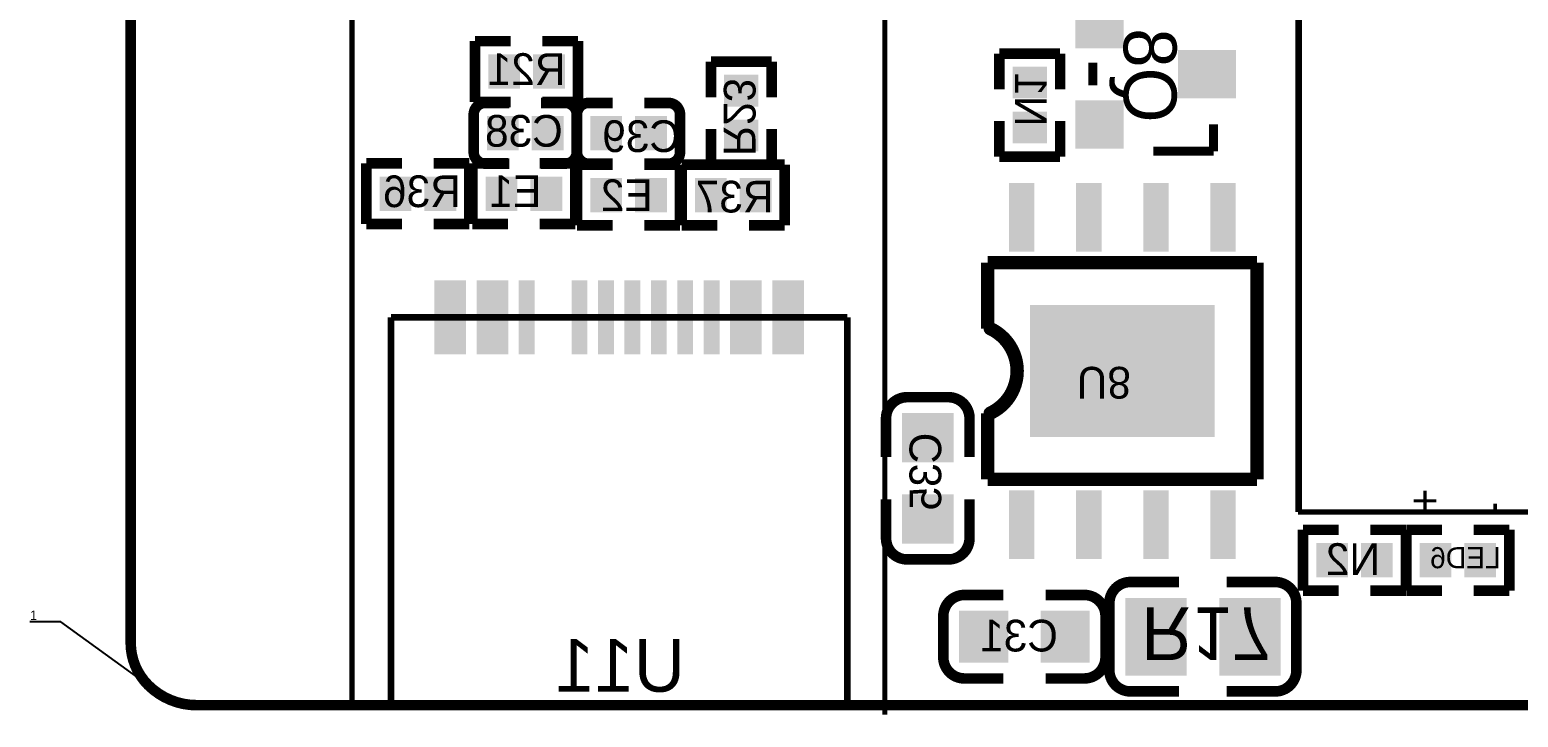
# Model space of a CAD drawing. Extents: x 882 to 2872, y 74 to 1007.
# Drawn here: x 2698.64 to 2726.81, y 304.45 to 317.46 of the extents above; entities that cross this region are included whole.
import ezdxf
from ezdxf import colors
from ezdxf.entities.mleader import LeaderData, LeaderLine
from ezdxf.math import Vec2, Vec3

# ---------------------------------------------------------------- set-up
doc = ezdxf.new("R2010")
doc.units = 0
doc.header["$MEASUREMENT"] = 0
doc.layers.get('0').update_dxf_attribs({"linetype": 'CONTINUOUS'})
doc.layers.add('BOTTOMOVERLAY', color=54, linetype='CONTINUOUS', lineweight=40)
doc.layers.add('KeepOutLayer', color=6, linetype='CONTINUOUS', lineweight=158)
doc.layers.add('BOTTOMPASTE', color=16, linetype='CONTINUOUS')

msp = doc.modelspace()

# ---------------------------------------------------------------- linework, layer by layer
at = {"layer": 'BOTTOMOVERLAY'}
for points, const_width in [([(2704.741, 304.7286), (2704.741, 367.8222)], 0.1), ([(2714.8248, 304.5), (2714.8248, 329.2904)], 0.1), ([(2722.6435, 308.3354), (2722.6435, 327.3854)], 0.1), ([(2722.6704, 308.3354), (2722.6704, 327.3854)], 0.1), ([(2707.068, 316.0916), (2707.068, 317.2416)], 0.2), ([(2707.743, 317.2416), (2707.068, 317.2416)], 0.2), ([(2709.018, 317.2416), (2708.343, 317.2416)], 0.2), ([(2709.018, 316.0916), (2709.018, 317.2416)], 0.2), ([(2716.993, 316.3316), (2716.993, 317.0066)], 0.2), ([(2718.143, 317.0066), (2716.993, 317.0066)], 0.2), ([(2718.143, 316.3316), (2718.143, 317.0066)], 0.2), ([(2712.682, 316.8542), (2711.532, 316.8542)], 0.2), ([(2711.532, 316.1792), (2711.532, 316.8542)], 0.2), ([(2712.682, 316.1792), (2712.682, 316.8542)], 0.2), ([(2718.7618, 316.40239), (2718.7618, 316.83419)], 0.17), ([(2707.743, 316.0916), (2707.068, 316.0916)], 0.2), ([(2707.7176, 316.0732), (2707.2676, 316.0732)], 0.2), ([(2708.7676, 316.0732), (2708.3176, 316.0732)], 0.2), ([(2709.018, 316.0916), (2708.343, 316.0916)], 0.2), ([(2709.6734, 316.0732), (2709.2234, 316.0732)], 0.2), ([(2710.7234, 316.0732), (2710.2734, 316.0732)], 0.2), ([(2707.0426, 315.1432), (2707.0426, 315.8532)], 0.2), ([(2708.9926, 315.14321), (2708.9926, 315.8532)], 0.2), ([(2708.9984, 315.1432), (2708.9984, 315.8532)], 0.2), ([(2710.9484, 315.14321), (2710.9484, 315.8532)], 0.2), ([(2716.993, 315.0566), (2716.993, 315.7316)], 0.2), ([(2718.143, 315.0566), (2718.143, 315.7316)], 0.2), ([(2711.532, 314.9042), (2711.532, 315.5792)], 0.2), ([(2712.682, 314.9042), (2712.682, 315.5792)], 0.2), ([(2721.0478, 315.15779), (2721.0478, 315.66579)], 0.17), ([(2705.0106, 313.7802), (2705.0106, 314.9302)], 0.2), ([(2705.6856, 314.9302), (2705.0106, 314.9302)], 0.2), ([(2706.9606, 314.9302), (2706.2856, 314.9302)], 0.2), ([(2706.9606, 313.7802), (2706.9606, 314.9302)], 0.2), ([(2707.0172, 313.7802), (2707.0172, 314.9302)], 0.2), ([(2707.6922, 314.9302), (2707.0172, 314.9302)], 0.2), ([(2707.7176, 314.9232), (2707.2676, 314.9232)], 0.2), ([(2708.9672, 314.9302), (2708.2922, 314.9302)], 0.2), ([(2708.7676, 314.9232), (2708.3176, 314.9232)], 0.2), ([(2708.9672, 313.7802), (2708.9672, 314.9302)], 0.2), ([(2708.9984, 313.7548), (2708.9984, 314.9048)], 0.2), ([(2709.6734, 314.9048), (2708.9984, 314.9048)], 0.2), ([(2709.6734, 314.9232), (2709.2234, 314.9232)], 0.2), ([(2710.7234, 314.9232), (2710.2734, 314.9232)], 0.2), ([(2710.9484, 314.9048), (2710.2734, 314.9048)], 0.2), ([(2710.9484, 313.7548), (2710.9484, 314.9048)], 0.2), ([(2710.9796, 313.7548), (2710.9796, 314.9048)], 0.2), ([(2711.6546, 314.9048), (2710.9796, 314.9048)], 0.2), ([(2712.682, 314.9042), (2711.532, 314.9042)], 0.2), ([(2712.9296, 314.9048), (2712.2546, 314.9048)], 0.2), ([(2712.9296, 313.7548), (2712.9296, 314.9048)], 0.2), ([(2718.143, 315.0566), (2716.993, 315.0566)], 0.2), ([(2721.0478, 315.15779), (2719.9048, 315.15779)], 0.17), ([(2705.6856, 313.7802), (2705.0106, 313.7802)], 0.2), ([(2706.9606, 313.7802), (2706.2856, 313.7802)], 0.2), ([(2707.6922, 313.7802), (2707.0172, 313.7802)], 0.2), ([(2708.9672, 313.7802), (2708.2922, 313.7802)], 0.2), ([(2709.6734, 313.7548), (2708.9984, 313.7548)], 0.2), ([(2710.9484, 313.7548), (2710.2734, 313.7548)], 0.2), ([(2711.6546, 313.7548), (2710.9796, 313.7548)], 0.2), ([(2712.9296, 313.7548), (2712.2546, 313.7548)], 0.2), ([(2721.87051, 313.05243), (2716.77044, 313.05243)], 0.254), ([(2716.77069, 311.8025), (2716.77069, 313.05243)], 0.254), ([(2721.87051, 308.95237), (2721.87051, 313.05243)], 0.254), ([(2714.1156, 312.0184), (2705.4756, 312.0184)], 0.127), ([(2705.4756, 304.6984), (2705.4756, 312.0184)], 0.127), ([(2714.1156, 304.6984), (2714.1156, 312.0184)], 0.127), ([(2716.0276, 310.5054), (2715.2476, 310.5054)], 0.2), ([(2714.8476, 309.37041), (2714.8476, 310.10541)], 0.2), ([(2716.4276, 309.3704), (2716.4276, 310.1054)], 0.2), ([(2716.77069, 308.95237), (2716.77069, 310.2023)], 0.254), ([(2721.87076, 308.95237), (2716.77069, 308.95237)], 0.254), ([(2714.8476, 307.8354), (2714.8476, 308.5704)], 0.2), ([(2716.4276, 307.8354), (2716.4276, 308.5704)], 0.2), ([(2790.4645, 308.3354), (2722.6435, 308.3354)], 0.1), ([(2794.4254, 308.3354), (2722.6704, 308.3354)], 0.1), ([(2723.4148, 307.99601), (2722.7398, 307.99601)], 0.2), ([(2722.7398, 306.846), (2722.7398, 307.99601)], 0.2), ([(2724.6898, 307.99601), (2724.0148, 307.99601)], 0.2), ([(2724.6898, 306.846), (2724.6898, 307.99601)], 0.2), ([(2724.6956, 306.846), (2724.6956, 307.99601)], 0.2), ([(2725.3706, 307.99601), (2724.6956, 307.99601)], 0.2), ([(2726.6456, 307.99601), (2725.9706, 307.99601)], 0.2), ([(2726.6456, 306.846), (2726.6456, 307.99601)], 0.2), ([(2716.0276, 307.4354), (2715.2476, 307.4354)], 0.2), ([(2720.3946, 307.0082), (2719.4746, 307.0082)], 0.2), ([(2722.2146, 307.0082), (2721.2946, 307.0082)], 0.2), ([(2717.0664, 306.7632), (2716.3314, 306.7632)], 0.2), ([(2718.6014, 306.7632), (2717.8664, 306.7632)], 0.2), ([(2723.4148, 306.846), (2722.7398, 306.846)], 0.2), ([(2724.6898, 306.846), (2724.0148, 306.846)], 0.2), ([(2725.3706, 306.846), (2724.6956, 306.846)], 0.2), ([(2726.6456, 306.846), (2725.9706, 306.846)], 0.2), ([(2719.0746, 305.3382), (2719.0746, 306.6082)], 0.2), ([(2722.6146, 305.3382), (2722.6146, 306.6082)], 0.2), ([(2715.9314, 305.5832), (2715.9314, 306.3632)], 0.2), ([(2719.0014, 305.5832), (2719.0014, 306.3632)], 0.2), ([(2717.06639, 305.1832), (2716.33139, 305.1832)], 0.2), ([(2718.6014, 305.1832), (2717.8664, 305.1832)], 0.2), ([(2720.3946, 304.9382), (2719.4746, 304.9382)], 0.2), ([(2722.21461, 304.9382), (2721.2946, 304.9382)], 0.2), ([(2714.1156, 304.6984), (2705.4756, 304.6984)], 0.127)]:
    msp.add_lwpolyline(points, dxfattribs=dict(at, const_width=const_width))
for points, const_width in [([(2707.0426, 315.8532, -0.414214), (2707.2626, 316.0732)], 0.2), ([(2708.7726, 316.0732, -0.414214), (2708.9926, 315.8532)], 0.2), ([(2708.9984, 315.8532, -0.414214), (2709.2184, 316.0732)], 0.2), ([(2710.7284, 316.0732, -0.414214), (2710.9484, 315.8532)], 0.2), ([(2707.2626, 314.9232, -0.414214), (2707.0426, 315.1432)], 0.2), ([(2708.9926, 315.14321, -0.414214), (2708.7726, 314.9232)], 0.2), ([(2709.2184, 314.9232, -0.414214), (2708.9984, 315.1432)], 0.2), ([(2710.9484, 315.14321, -0.414214), (2710.7284, 314.9232)], 0.2), ([(2716.82073, 311.8025, -0.63549), (2716.82073, 310.2023)], 0.254), ([(2714.8476, 310.10541, -0.414213), (2715.2476, 310.50541)], 0.2), ([(2716.0276, 310.5054, -0.414213), (2716.4276, 310.1054)], 0.2), ([(2715.2476, 307.4354, -0.414213), (2714.8476, 307.8354)], 0.2), ([(2716.4276, 307.8354, -0.414213), (2716.0276, 307.4354)], 0.2), ([(2719.0746, 306.6082, -0.414213), (2719.4746, 307.0082)], 0.2), ([(2722.2146, 307.0082, -0.414214), (2722.6146, 306.6082)], 0.2), ([(2715.9314, 306.3632, -0.414213), (2716.3314, 306.7632)], 0.2), ([(2718.6014, 306.7632, -0.414213), (2719.0014, 306.3632)], 0.2), ([(2716.33139, 305.1832, -0.414213), (2715.93139, 305.5832)], 0.2), ([(2719.0014, 305.5832, -0.414213), (2718.6014, 305.1832)], 0.2), ([(2719.4746, 304.9382, -0.414214), (2719.0746, 305.33819)], 0.2), ([(2722.6146, 305.3382, -0.414213), (2722.21461, 304.9382)], 0.2)]:
    msp.add_lwpolyline(points, format="xyb", dxfattribs=dict(at, const_width=const_width))
for points, const_width in [([(2707.2626, 316.0232, 1), (2707.2626, 316.1232, 1)], 0.1), ([(2708.7726, 316.0232, 1), (2708.7726, 316.1232, 1)], 0.1), ([(2709.2184, 316.0232, 1), (2709.2184, 316.1232, 1)], 0.1), ([(2710.7284, 316.0232, 1), (2710.7284, 316.1232, 1)], 0.1), ([(2707.0426, 315.8032, 1), (2707.0426, 315.9032, 1)], 0.1), ([(2708.9926, 315.8032, 1), (2708.9926, 315.9032, 1)], 0.1), ([(2708.9984, 315.8032, 1), (2708.9984, 315.9032, 1)], 0.1), ([(2710.9484, 315.8032, 1), (2710.9484, 315.9032, 1)], 0.1), ([(2707.0426, 315.0932, 1), (2707.0426, 315.1932, 1)], 0.1), ([(2707.2626, 314.8732, 1), (2707.2626, 314.9732, 1)], 0.1), ([(2708.7726, 314.8732, 1), (2708.7726, 314.97321, 1)], 0.1), ([(2708.9926, 315.09321, 1), (2708.9926, 315.1932, 1)], 0.1), ([(2708.9984, 315.0932, 1), (2708.9984, 315.1932, 1)], 0.1), ([(2709.2184, 314.8732, 1), (2709.2184, 314.9732, 1)], 0.1), ([(2710.7284, 314.8732, 1), (2710.7284, 314.97321, 1)], 0.1), ([(2710.9484, 315.09321, 1), (2710.9484, 315.1932, 1)], 0.1), ([(2716.82073, 311.739, 1), (2716.82073, 311.866, 1)], 0.127), ([(2715.2476, 310.45541, 1), (2715.2476, 310.55541, 1)], 0.1), ([(2716.0276, 310.4554, 1), (2716.0276, 310.5554, 1)], 0.1), ([(2714.8476, 310.05541, 1), (2714.8476, 310.15541, 1)], 0.1), ([(2716.4276, 310.0554, 1), (2716.4276, 310.1554, 1)], 0.1), ([(2716.82073, 310.1388, 1), (2716.82073, 310.2658, 1)], 0.127), ([(2714.8476, 307.7854, 1), (2714.8476, 307.8854, 1)], 0.1), ([(2716.4276, 307.7854, 1), (2716.4276, 307.8854, 1)], 0.1), ([(2715.2476, 307.3854, 1), (2715.2476, 307.4854, 1)], 0.1), ([(2716.0276, 307.3854, 1), (2716.0276, 307.4854, 1)], 0.1), ([(2719.4746, 306.9582, 1), (2719.4746, 307.0582, 1)], 0.1), ([(2722.2146, 306.9582, 1), (2722.2146, 307.0582, 1)], 0.1), ([(2716.3314, 306.7132, 1), (2716.3314, 306.8132, 1)], 0.1), ([(2718.6014, 306.7132, 1), (2718.6014, 306.8132, 1)], 0.1), ([(2719.0746, 306.5582, 1), (2719.0746, 306.6582, 1)], 0.1), ([(2722.6146, 306.5582, 1), (2722.6146, 306.6582, 1)], 0.1), ([(2715.9314, 306.3132, 1), (2715.9314, 306.4132, 1)], 0.1), ([(2719.0014, 306.3132, 1), (2719.0014, 306.4132, 1)], 0.1), ([(2715.93139, 305.5332, 1), (2715.93139, 305.6332, 1)], 0.1), ([(2719.0014, 305.5332, 1), (2719.0014, 305.6332, 1)], 0.1), ([(2719.0746, 305.28819, 1), (2719.0746, 305.38819, 1)], 0.1), ([(2722.6146, 305.2882, 1), (2722.6146, 305.3882, 1)], 0.1), ([(2716.33139, 305.1332, 1), (2716.33139, 305.2332, 1)], 0.1), ([(2718.6014, 305.1332, 1), (2718.6014, 305.2332, 1)], 0.1), ([(2719.4746, 304.8882, 1), (2719.4746, 304.9882, 1)], 0.1), ([(2722.21461, 304.8882, 1), (2722.21461, 304.9882, 1)], 0.1)]:
    msp.add_lwpolyline(points, format="xyb", close=True, dxfattribs=dict(at, const_width=const_width))
at = {"layer": 'BOTTOMPASTE'}
for points in [[(2719.346, 317.10861), (2719.346, 318.02301), (2718.4316, 317.10861), (2718.4316, 318.02301)], [(2707.318, 316.3416), (2707.918, 316.3416), (2707.318, 316.9916), (2707.918, 316.9916)], [(2708.168, 316.3416), (2708.768, 316.3416), (2708.168, 316.9916), (2708.768, 316.9916)], [(2721.4708, 316.1586), (2721.4708, 317.073), (2720.3708, 316.1586), (2720.3708, 317.073)], [(2717.893, 316.1566), (2717.893, 316.7566), (2717.243, 316.1566), (2717.243, 316.7566)], [(2712.432, 316.0042), (2712.432, 316.6042), (2711.782, 316.0042), (2711.782, 316.6042)], [(2719.346, 315.20859), (2719.346, 316.12299), (2718.4316, 315.20859), (2718.4316, 316.12299)], [(2717.893, 315.3066), (2717.893, 315.9066), (2717.243, 315.3066), (2717.243, 315.9066)], [(2707.8926, 315.8232), (2707.2926, 315.8232), (2707.8926, 315.1732), (2707.2926, 315.1732)], [(2708.7426, 315.8232), (2708.1426, 315.8232), (2708.7426, 315.1732), (2708.1426, 315.1732)], [(2709.8484, 315.8232), (2709.2484, 315.8232), (2709.8484, 315.1732), (2709.2484, 315.1732)], [(2710.6984, 315.8232), (2710.0984, 315.8232), (2710.6984, 315.1732), (2710.0984, 315.1732)], [(2712.432, 315.1542), (2712.432, 315.7542), (2711.782, 315.1542), (2711.782, 315.7542)], [(2705.8606, 314.6802), (2705.2606, 314.6802), (2705.8606, 314.0302), (2705.2606, 314.0302)], [(2706.7106, 314.6802), (2706.1106, 314.6802), (2706.7106, 314.0302), (2706.1106, 314.0302)], [(2707.2672, 314.0302), (2707.8672, 314.0302), (2707.2672, 314.6802), (2707.8672, 314.6802)], [(2708.1172, 314.0302), (2708.7172, 314.0302), (2708.1172, 314.6802), (2708.7172, 314.6802)], [(2709.8484, 314.6548), (2709.2484, 314.6548), (2709.8484, 314.0048), (2709.2484, 314.0048)], [(2710.6984, 314.6548), (2710.0984, 314.6548), (2710.6984, 314.0048), (2710.0984, 314.0048)], [(2711.2296, 314.0048), (2711.8296, 314.0048), (2711.2296, 314.6548), (2711.8296, 314.6548)], [(2712.0796, 314.0048), (2712.6796, 314.0048), (2712.0796, 314.6548), (2712.6796, 314.6548)], [(2717.65563, 314.56069), (2717.17557, 314.56069), (2717.65563, 313.26071), (2717.17557, 313.26071)], [(2718.92563, 314.56069), (2718.44557, 314.56069), (2718.92563, 313.26071), (2718.44557, 313.26071)], [(2720.19563, 314.56069), (2719.71557, 314.56069), (2720.19563, 313.26071), (2719.71557, 313.26071)], [(2721.46563, 314.56069), (2720.98557, 314.56069), (2721.46563, 313.26071), (2720.98557, 313.26071)], [(2706.5956, 311.3184), (2706.5956, 312.7184), (2706.2956, 311.3184), (2706.2956, 312.7184)], [(2706.8956, 311.3184), (2706.8956, 312.7184), (2706.5956, 311.3184), (2706.5956, 312.7184)], [(2707.3956, 311.3184), (2707.3956, 312.7184), (2707.0956, 311.3184), (2707.0956, 312.7184)], [(2707.6956, 311.3184), (2707.6956, 312.7184), (2707.3956, 311.3184), (2707.3956, 312.7184)], [(2708.1956, 311.3184), (2708.1956, 312.7184), (2707.8956, 311.3184), (2707.8956, 312.7184)], [(2709.1956, 311.3184), (2709.1956, 312.7184), (2708.8956, 311.3184), (2708.8956, 312.7184)], [(2709.6956, 311.3184), (2709.6956, 312.7184), (2709.3956, 311.3184), (2709.3956, 312.7184)], [(2710.1956, 311.3184), (2710.1956, 312.7184), (2709.8956, 311.3184), (2709.8956, 312.7184)], [(2710.6956, 311.3184), (2710.6956, 312.7184), (2710.3956, 311.3184), (2710.3956, 312.7184)], [(2711.1956, 311.3184), (2711.1956, 312.7184), (2710.8956, 311.3184), (2710.8956, 312.7184)], [(2711.6956, 311.3184), (2711.6956, 312.7184), (2711.3956, 311.3184), (2711.3956, 312.7184)], [(2712.1956, 311.3184), (2712.1956, 312.7184), (2711.8956, 311.3184), (2711.8956, 312.7184)], [(2712.4956, 311.3184), (2712.4956, 312.7184), (2712.1956, 311.3184), (2712.1956, 312.7184)], [(2712.9956, 311.3184), (2712.9956, 312.7184), (2712.6956, 311.3184), (2712.6956, 312.7184)], [(2713.2956, 311.3184), (2713.2956, 312.7184), (2712.9956, 311.3184), (2712.9956, 312.7184)], [(2721.07066, 312.25233), (2717.57054, 312.25233), (2721.07066, 309.75247), (2717.57054, 309.75247)], [(2716.1276, 309.2754), (2716.1276, 310.2054), (2715.1476, 309.2754), (2715.1476, 310.2054)], [(2716.1276, 307.7354), (2716.1276, 308.6654), (2715.1476, 307.7354), (2715.1476, 308.6654)], [(2717.65563, 308.74409), (2717.17557, 308.74409), (2717.65563, 307.44411), (2717.17557, 307.44411)], [(2718.92563, 308.74409), (2718.44557, 308.74409), (2718.92563, 307.44411), (2718.44557, 307.44411)], [(2720.19563, 308.74409), (2719.71557, 308.74409), (2720.19563, 307.44411), (2719.71557, 307.44411)], [(2721.46563, 308.74409), (2720.98557, 308.74409), (2721.46563, 307.44411), (2720.98557, 307.44411)], [(2722.9898, 307.096), (2723.5898, 307.096), (2722.9898, 307.746), (2723.5898, 307.746)], [(2723.8398, 307.096), (2724.4398, 307.096), (2723.8398, 307.746), (2724.4398, 307.746)], [(2724.9456, 307.096), (2725.5456, 307.096), (2724.9456, 307.746), (2725.5456, 307.746)], [(2725.7956, 307.096), (2726.3956, 307.096), (2725.7956, 307.746), (2726.3956, 307.746)], [(2719.3746, 305.2382), (2720.5346, 305.2382), (2719.3746, 306.7082), (2720.5346, 306.7082)], [(2721.1546, 305.2382), (2722.3146, 305.2382), (2721.1546, 306.7082), (2722.3146, 306.7082)], [(2717.1614, 306.4632), (2716.2314, 306.4632), (2717.1614, 305.4832), (2716.2314, 305.4832)], [(2718.7014, 306.4632), (2717.7714, 306.4632), (2718.7014, 305.4832), (2717.7714, 305.4832)]]:
    msp.add_solid(points, dxfattribs=at)
at = {"layer": 'KeepOutLayer', "const_width": 0.2}
for points in [[(2700.55, 305.85597), (2700.55, 345.775)], [(2813.2244, 304.6778), (2701.80001, 304.6778)]]:
    msp.add_lwpolyline(points, dxfattribs=at)
for points in [[(2700.8802, 305.0588, -0.198912), (2700.55, 305.85597)], [(2701.80001, 304.6778, -0.198912), (2700.8802, 305.0588)]]:
    msp.add_lwpolyline(points, format="xyb", dxfattribs=at)
at = {"layer": 'KeepOutLayer', "const_width": 0.1}
for points in [[(2700.55, 305.80597, 1), (2700.55, 305.90597, 1)], [(2700.8802, 305.0088, 1), (2700.8802, 305.1088, 1)], [(2700.8802, 305.0088, 1), (2700.8802, 305.1088, 1)], [(2701.80001, 304.6278, 1), (2701.80001, 304.7278, 1)]]:
    msp.add_lwpolyline(points, format="xyb", close=True, dxfattribs=at)

# ---------------------------------------------------------------- texts
at = {"layer": 'BOTTOMOVERLAY', "text_generation_flag": 2}
for s, height, rotation, p in [('Q8', 1.000001, 270, (2719.346, 315.7014)), ('R23', 0.599999, 270, (2711.7768, 315.0664)), ('N1', 0.599999, 270, (2717.2886, 315.6252)), ('U8', 0.599999, 180, (2718.457, 311.0786)), ('C35', 0.599999, 90, (2715.8916, 309.834)), ('R17', 1.000001, 180, (2719.6762, 306.532))]:
    msp.add_text(s, height=height, rotation=rotation, dxfattribs=at).set_placement(p)
for s, height, p in [('R21', 0.599999, (2708.7796, 316.4126)), ('C38', 0.599999, (2708.7288, 315.2442)), ('C39', 0.599999, (2710.9484, 315.14321)), ('R36', 0.599999, (2706.7984, 314.1012)), ('E1', 0.599999, (2708.3224, 314.1012)), ('E2', 0.599999, (2710.4306, 314.025)), ('R37', 0.599999, (2712.7166, 313.9996)), ('N2', 0.599999, (2724.1974, 307.1416)), ('LED6', 0.399999, (2726.4834, 307.2686)), ('C31', 0.599999, (2718.1014, 305.6938)), ('U11', 1.000001, (2711.0402, 304.9318))]:
    msp.add_text(s, height=height, dxfattribs=at).set_placement(p)
at = {"layer": 'BOTTOMOVERLAY'}
for s, p in [('+', (2725.3404, 308.31)), ('-', (2726.6104, 308.2592))]:
    msp.add_text(s, height=0.6, rotation=90, dxfattribs=at).set_placement(p)

# ---------------------------------------------------------------- leaders
ml = msp.add_multileader_mtext('Standard')
ml.set_content('1', color=256)
ml.set_leader_properties()
ml.build(insert=Vec2(0, 0))
ml.multileader.update_dxf_attribs({"text_right_attachment_type": 6, "dogleg_length": 0.36, "arrow_head_size": 0.18})
ctx = ml.context
ctx.base_point, ctx.char_height, ctx.arrow_head_size, ctx.landing_gap_size, ctx.plane_origin = Vec3(2698.6273, 306.37845), 0.18, 0.18, 0.09, Vec3(2700.8802, 305.0588)
ctx.right_attachment, ctx.text_align_type = 6, 2
notes = []
notes.append((ctx, [(0, (1, 1, 0), (2699.2273, 306.25245), (-1, 0), 0.36, [(0, [(2700.8802, 305.0588)], 0, [])])]))
ctx.mtext.insert, ctx.mtext.alignment, ctx.mtext.flow_direction = Vec3(2698.7773, 306.46845), 3, 5
for ctx, leaders in notes:
    for number, flags, end, landing, length, lines in leaders:
        leader = LeaderData()
        leader.index, (leader.has_last_leader_line, leader.has_dogleg_vector, leader.attachment_direction) = number, flags
        leader.last_leader_point, leader.dogleg_vector, leader.dogleg_length = Vec3(end), Vec3(landing), length
        for number, points, colour, breaks in lines:
            line = LeaderLine()
            line.index, line.vertices, line.color, line.breaks = number, Vec3.list(points), colors.encode_raw_color(colour), breaks
            leader.lines.append(line)
        ctx.leaders.append(leader)

doc.saveas('drawing.dxf')
